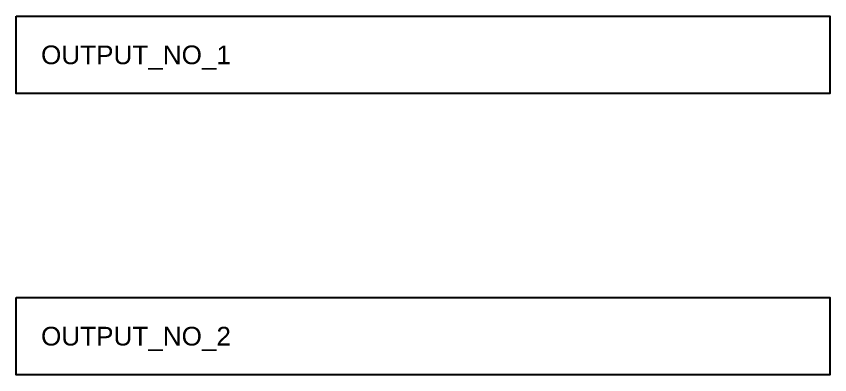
# Model space of a CAD drawing. Header units: millimetres. Extents: x 532209 to 638832, y -290618 to -196403.
# Drawn here: x 619231 to 638832, y -260651 to -252018 of the extents above; entities that cross this region are included whole.
import ezdxf
from ezdxf.enums import TextEntityAlignment as Align

# ---------------------------------------------------------------- set-up
doc = ezdxf.new("R2010")
doc.units = ezdxf.units.MM
doc.header["$LTSCALE"] = 12.5
doc.header["$MEASUREMENT"] = 0
doc.styles.get("Standard").update_dxf_attribs({"font": 'arial.ttf'})

# ---------------------------------------------------------------- blocks, each defined once
blk = doc.blocks.new('APC L')
for points in [[(619231, -252018), (638832, -252018), (638832, -253876), (619231, -253876)], [(619231, -258793), (638832, -258793), (638832, -260651), (619231, -260651)]]:
    blk.add_lwpolyline(points, close=True)
for tag, p in [('POWER', (619828, -213872)), ('READER_1', (532807, -215497)), ('RS485_1', (619828, -222372)), ('READER_2', (532807, -226572)), ('RS485_2', (619828, -235172)), ('INPUT_2', (619828, -252947)), ('OUTPUT_2', (619828, -259722))]:
    blk.add_attdef(tag, text='', height=450).set_placement(p, align=Align.MIDDLE_LEFT)
for tag, p in [('OUTPUT_1', (565821, -271614)), ('INPUT_1', (571646, -271614))]:
    blk.add_attdef(tag, text='', height=450, rotation=270).set_placement(p, align=Align.MIDDLE_LEFT)

msp = doc.modelspace()

# ---------------------------------------------------------------- block references
ref = msp.add_blockref('APC L', (0, 0))
ref.add_attrib('OUTPUT_2', 'OUTPUT_NO_2', dxfattribs={"height": 450}).set_placement((619828, -259722), align=Align.MIDDLE_LEFT)
ref.add_attrib('INPUT_2', 'OUTPUT_NO_1', dxfattribs={"height": 450}).set_placement((619828, -252947), align=Align.MIDDLE_LEFT)

doc.saveas('drawing.dxf')
